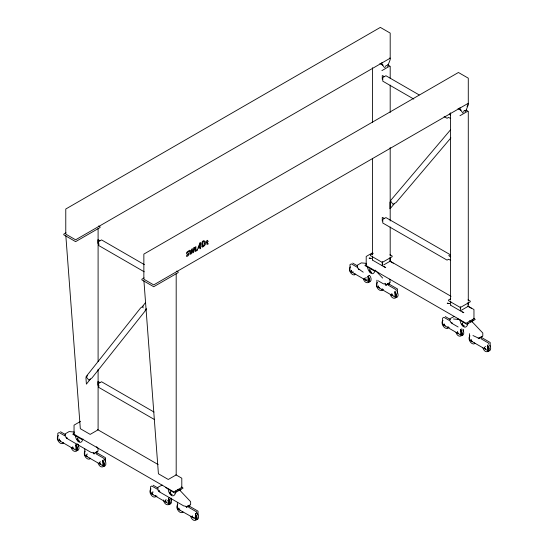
<?xml version="1.0" encoding="UTF-8"?>
<svg xmlns="http://www.w3.org/2000/svg" width="548" height="548" viewBox="0 0 548 548"><rect width="100%" height="100%" fill="white"/><g stroke="black" fill="none" stroke-linecap="round" stroke-linejoin="round"><path stroke-width="0.82" d="M77.693 438.79C78.398 436.9 76.391 439.455 77.59 440.277C77.7 441.729 80.919 441.263 78.926 440.935M462.464 323.587C463.176 321.697 461.169 324.252 462.361 325.074C462.478 326.526 465.697 326.06 463.704 325.731M387.546 66.418L390.19 59.698L390.19 33.086L380.339 27.4L65.774 209.014L65.774 234.126L75.624 239.812L390.19 58.198L389.792 57.972M467.067 106.627L467.882 104.552M465.636 111.504L468.28 104.778L468.28 78.172L458.429 72.487L143.857 254.101L143.857 279.206L153.714 284.898L468.28 103.284M198.397 247.675L199.993 244.093M77.042 449.401C75.131 452.682 77.96 447.428 75.98 446.216M103.346 465.841L103.62 463.594L102.908 461.759M103.976 464.951L103.14 466.115M155.844 495.385L155.358 496.262M170.373 491.926C170.805 490.707 169.079 493.111 170.223 493.762C170.216 495.084 173.161 494.789 171.887 494.556M169.661 502.879C167.75 506.153 170.579 500.899 168.599 499.687M195.965 519.312L196.335 517.942L195.526 515.236M196.595 518.422L195.759 519.586M369.914 269.78C370.133 268.534 368.646 271.397 370.023 271.993C370.838 273.164 372.866 272.493 370.784 272.034M369.201 280.727C367.29 284.008 370.119 278.754 368.14 277.535M382.038 289.392L382.312 288.782M395.505 297.167L395.875 295.79L395.067 293.084M396.266 296.667L395.485 297.776M447.997 326.711L447.291 327.718L447.956 327.183M448.682 327.088C445.928 331.773 439.585 323.19 443.017 320.32M461.82 334.198C459.909 337.479 462.738 332.225 460.758 331.006M488.124 350.638L488.494 349.261L487.686 346.555M488.885 350.138L488.104 351.247L489.343 350.535L488.72 350.727M82.96 438.941C80.823 446.867 75.234 439.291 75.329 435.139M176.011 491.679C173.908 499.879 168.674 494.419 168.209 489.35M180.196 490.227L181.059 488.768M375.188 270.15C373.078 278.274 367.42 270.671 367.475 266.438M468.17 323.005C466.156 331.677 460.115 324.896 460.108 319.936M472.123 321.95L473.219 320.094M95.119 452.847L94.181 453.97L93.585 453.717M97.222 451.627L96.195 452.778M187.738 506.318L186.71 507.469L186.142 506.619M189.841 505.105L188.902 506.222M387.278 284.172L386.655 285.111L385.888 285.166M389.381 282.953L388.354 284.104M479.897 337.643L479.274 338.582L478.507 338.637M482 336.424L480.973 337.575M87.522 375.688L85.92 377.702L86.392 384.004M145.562 302.565L142.151 306.866L140.685 307.853L86.057 376.675L88.824 380.086L90.29 379.1M86.591 383.874L90.489 378.969L91.954 377.983L146.576 309.161M145.11 310.147L146.234 308.736M382.942 64.849L382.689 65.171L379.901 63.561M461.032 109.936L460.772 110.258L457.991 108.648M395.868 296.872L395.3 297.434M488.487 350.343L487.919 350.912M450.641 129.684L390.354 200.815L392.978 204.322L394.444 203.472M390.909 201.048L389.991 202.13L389.991 208.726M390.19 208.61L394.642 203.356L396.115 202.507L450.874 137.904M66.308 437.701L66.842 437.188M93.242 453.251L93.77 452.737M158.927 491.172L159.461 490.659M385.402 284.57L385.929 284.063M59.259 438.969L59.259 440.318L60.424 440.989M59.444 439.517L59.444 440.208L60.047 440.558M66.596 437.599L66.548 437.982M62.952 442.517L62.739 442.791M67.63 438.174L67.048 438.434L66.555 437.914M63.575 443.024C59.958 445.908 55.101 438.071 58.389 435.441M77.871 439.051L77.871 440.126L78.809 440.661M72.726 446.743L72.726 448.093L73.891 448.764M72.911 447.291L72.911 447.983L73.507 448.326M76.391 450.908L77.275 448.949L76.768 446.832M85.173 451.073C82.207 453.86 86.92 461.402 90.502 458.573M86.194 454.518L86.194 455.868L87.358 456.539M86.379 455.066L86.379 455.758L86.974 456.1M93.523 453.148L93.475 453.532M89.879 458.066L89.673 458.34M89.858 458.683L90.338 458.238M99.846 462.841L99.846 463.533L100.442 463.875M350.398 266.849C347.432 269.637 352.145 277.178 355.734 274.343M351.419 270.294C350.556 271.287 352.323 273.247 353.309 271.89M351.576 270.856L351.576 271.548L352.172 271.897M358.748 268.924L359.098 269.712M355.111 273.842L354.899 274.116M359.789 269.5L358.81 269.486M370.078 270.342L370.078 271.418L371.017 271.959M364.886 278.069C363.982 279.158 365.961 281.103 366.907 279.549M365.043 278.631L365.043 279.322L365.639 279.672M377.332 282.398C374.366 285.186 379.079 292.728 382.662 289.892M152.474 492.145C151.255 491.83 151.515 494.776 153.043 494.46M152.063 492.988L152.063 493.68L152.659 494.029M378.353 285.844L378.353 287.186L379.517 287.864M378.51 286.405L378.51 287.097L379.106 287.447M159.208 491.07L159.167 491.453M155.543 496.604L156.022 496.159M156.194 496.495C152.577 499.379 147.72 491.542 151.008 488.912M385.682 284.474L385.634 284.85M382.271 289.255L381.833 289.666M382.018 290.002L382.497 289.556M388.792 283.631L388.792 283.158M170.49 492.522L170.49 493.597L171.421 494.138M165.53 500.762L165.53 501.454L166.126 501.804M391.82 293.618L391.82 294.961L392.985 295.632M391.971 294.18L391.971 294.872L392.574 295.214M177.792 504.544C174.826 507.332 179.539 514.873 183.121 512.044M178.812 507.989L178.812 509.339L179.977 510.01M178.997 508.537L178.997 509.229L179.593 509.578M182.498 511.537L182.292 511.811M192.28 515.764C191.375 516.86 193.355 518.805 194.3 517.244M192.464 516.312L192.464 517.004L193.06 517.353M444.038 323.765L444.038 325.115L445.202 325.786M444.195 324.334L444.195 325.019L444.791 325.368M451.367 322.395L451.326 322.779M447.702 327.93L448.182 327.485M462.697 323.82L462.697 324.896L463.629 325.43M457.505 331.54L457.505 332.889L458.669 333.561M457.662 332.109L457.662 332.794L458.258 333.143M461.169 335.705L462.053 333.746L460.546 329.855M469.951 335.869C466.978 338.657 471.698 346.199 475.28 343.37M470.972 339.315L470.972 340.664L472.136 341.336M471.129 339.876L471.129 340.568L471.725 340.918M478.301 337.945L478.253 338.322M474.657 342.863L474.452 343.137M481.404 337.109L481.404 336.63M484.432 347.09L484.432 348.432L485.603 349.11M484.59 347.651L484.59 348.343L485.192 348.692M143.323 306.079L142.343 306.736L143.268 307.873M66.013 232.838L63.787 234.126L63.787 234.811L75.624 241.641L100.079 227.523L100.079 226.838L98.599 225.982M381.874 70.644L389.792 66.068L387.484 64.582M99.88 240.873L98.407 241.723L98.407 245.346L144.22 271.794M384.251 76.699L382.778 77.542L382.778 81.172L413.809 99.085M144.103 277.925L141.877 279.206L141.877 279.898L153.714 286.727L178.169 272.609L178.169 271.918L176.689 271.068M198.328 247.641L199.931 246.716L199.931 244.059M450.703 118.464L448.524 117.43L447.052 118.279L444.099 116.573M459.964 115.724L467.882 111.155L466.149 110.038M99.88 382.716L98.407 383.566L98.407 387.189L154.563 419.61M384.251 218.536L382.778 219.385L382.778 223.015L447.052 260.122L448.524 259.273L450.703 260.3M80.522 421.405L74.042 425.152L74.042 434.297L173.88 491.94L181.799 487.364L181.799 478.219L175.887 474.801M372.681 252.731L366.201 256.471L366.201 265.622L466.04 323.265L473.958 318.689L473.958 309.545L468.047 306.127M373.263 253.279L370.434 254.909L370.434 255.594L382.264 262.424L392.169 256.711L392.169 256.026L389.95 254.745M371.455 258.396L369.126 258.163M372.414 256.265L372.613 259.951M74.179 433.071L72.761 434.228L81.967 439.551M366.331 264.396L364.92 265.554L374.126 270.87M383.669 264.937L390.19 261.177L451.031 296.304M77.131 444.044L76.042 444.668L75.782 450.12L57.814 439.743L57.814 433.317L59.163 432.536L65.739 436.338M369.29 275.363L368.201 275.993L367.941 281.446L349.973 271.068L349.973 264.636L351.323 263.862L357.899 267.664M105.154 458.964L104.065 459.587L104.065 458.464L96.016 453.819M450.648 298.77L448.524 299.996L448.524 300.681L460.354 307.51L470.259 301.797L470.259 301.105L468.04 299.825M449.545 303.482L447.216 303.25M450.504 301.352L450.703 305.031M461.06 310.428L468.28 306.264M452.34 323.032L451.429 322.964M169.75 497.516L168.661 498.146L168.4 503.591L150.433 493.221L150.433 486.788L151.782 486.008L158.358 489.809M461.909 328.834L460.82 329.464L460.56 334.917L442.592 324.539L442.592 318.114L443.935 317.333L450.518 321.135M462.437 334.52L461.642 334.828M369.167 281.706L369.797 281.514L368.551 282.227L369.434 280.275L367.927 276.384M383.525 289.584L382.045 289.714M395.957 296.906L396.526 296.728M396.101 297.256L396.725 297.057M396.307 297.564C398.889 297.043 398.197 293.523 397.142 291.892M449.209 327.505L447.737 327.636M77.008 450.381L77.638 450.189M77.22 450.696C80.227 449.908 78.844 445.688 77.371 444.017M461.786 335.177L462.409 334.986M461.991 335.492C464.574 334.965 463.889 331.444 462.827 329.814M478.712 338.657L478.363 338.513M100.558 461.82C98.729 461.861 99.428 464.546 100.825 464.314M103.942 465.93L104.565 465.738L103.325 466.451L104.209 464.499L102.702 460.608M159.564 491.809L159.173 491.385M159.865 491.892L159.269 491.638M157.05 496.18L155.577 496.31M166.243 499.742C164.421 499.783 165.112 502.468 166.51 502.235M169.483 503.502L170.051 503.331M169.627 503.852L170.257 503.66L169.01 504.379L169.894 502.42L168.387 498.529M196.561 519.401L197.184 519.209L195.944 519.929L196.828 517.97L195.314 514.079M196.766 519.716C199.773 518.929 198.397 514.709 196.917 513.038M366.571 263.389L361.317 262.882L357.358 265.17L357.358 266.992M454.326 316.395L449.977 318.641L449.977 319.724M453.511 318.984L458.751 319.491M74.412 432.064L69.164 431.557L65.198 433.845L65.198 435.667M162.167 485.069L157.817 487.316L157.817 488.398M370.969 258.492L369.325 258.053M365.783 277.596L366.406 277.863M368.585 281.939C372.298 282.432 371.345 276.993 369.523 275.343M449.059 303.578L447.415 303.133M485.336 346.617L485.747 346.726M488.131 350.96C491.289 351.569 491.145 347.083 489.761 345.363M87.091 454.045L87.502 454.155M89.893 458.388L90.687 458.471M103.353 466.163C107.072 466.656 106.12 461.217 104.298 459.567M152.776 491.967L153.187 492.083M169.044 504.085C172.202 504.694 172.051 500.208 170.668 498.488M202.685 247.032C211.042 241.572 199.006 236.4 202.623 246.99M386.765 65.37L385.847 65.76L385.566 67.123M464.855 110.456L463.779 111.073L463.779 112.319M419.165 94.927L385.915 75.734L384.443 76.583L382.264 75.556L382.264 79.179M449.381 114.073L450.703 114.833M448.723 255.532L450.703 256.676M393.279 263.191L389.991 261.293L390.19 257.382L390.19 261.177M471.369 308.277L468.081 306.38L468.081 302.578M473.821 318.278L475.239 319.443L466.745 324.348L457.539 318.683M383.778 266.397L385.751 267.534M462.526 311.86L463.841 312.62M372.414 260.06L385.559 267.65M450.504 305.147L463.642 312.737M472.273 319.662L473.267 320.238M469.574 320.731L470.992 321.895L470.547 321.635M352.665 263.088L357.7 265.992M388.943 284.028L397.567 289.008L397.567 293.029M445.284 316.559L450.312 319.463M481.562 337.5L490.186 342.479L490.186 346.5M388.176 285.138L396.218 289.782L396.218 290.913M480.795 338.616L488.837 343.26L488.837 344.384M357.844 268.431L363.221 272.178M450.134 321.717L452.771 323.875L458.121 326.971M378.079 280.754L383.429 283.843L384.628 283.891L386.224 284.809L390.183 282.528L389.792 279.138M472.972 335.54L478.836 338.287L482.802 335.999L482.802 333.02L471.403 320.964M144.398 264.65L101.551 239.908L100.079 240.757L97.9 239.729L97.9 243.353L99.222 244.12M154.009 412.041L101.551 381.75L100.079 382.6L97.9 381.572L97.9 385.196L99.222 385.956M97.489 429.543L158.139 464.553M181.662 486.953L183.08 488.117L174.586 493.022L165.38 487.357M177.415 489.405L178.833 490.57L177.374 489.727M175.566 490.967L176.559 491.542M60.506 431.762L65.541 434.667M96.784 452.703L105.408 457.683L105.408 461.704M153.125 485.233L158.16 488.138M188.683 505.763L198.027 511.154L198.027 515.175M188.635 507.29L196.677 511.935L196.677 513.065L195.588 513.688L195.588 518.99L177.367 508.77L177.367 502.338M65.685 437.105L67.993 439.078L91.269 452.525L92.468 452.566L94.064 453.491L98.023 451.203L98.023 448.223L96.585 446.702M157.982 490.392L160.612 492.556L183.888 505.996L185.087 506.044L186.683 506.962L190.642 504.674L190.642 501.694L179.244 489.638M187.697 505.653L188.108 506.167M465.047 110.566L465.273 111.059M462.848 113.018L459.964 109.127L459.964 107.627M375.346 270.328L382.689 278.089M387.361 283.597L387.648 284.015M385.915 285.179L385.086 283.268M384.511 67.712L381.874 64.041L381.874 62.541M487.542 345.247C492.57 350.939 485.309 355.138 482.891 347.932M460.608 329.697C465.642 335.397 458.375 339.589 455.963 332.383M394.923 291.776C399.951 297.468 392.69 301.667 390.272 294.461M394.855 291.933L396.368 295.824M367.989 276.226C373.024 281.919 365.756 286.118 363.345 278.911M195.383 513.928C200.41 519.62 193.149 523.813 190.731 516.606M188.827 505.345L189.533 506.77M168.448 498.379C174.011 505.379 164.715 507.667 163.475 499.954M102.764 460.45C107.798 466.149 100.531 470.342 98.119 463.135M96.208 451.874L96.914 453.299M75.836 444.908C80.864 450.6 73.596 454.792 71.185 447.586M75.768 445.058L76.871 446.976M488.104 346.315L488.885 348.336M481.082 336.815L481.692 338.095M370.037 270.938L370.229 271.349M167.236 500.468L167.448 501.023M77.857 439.599L78.056 440.01M388.539 283.501L389.073 284.624M143.925 280.747L158.413 473.787L168.263 479.473L176.189 474.897L176.189 273.459M65.835 235.661L80.323 428.7L90.18 434.386L98.099 429.817L98.099 369.215M487.747 345.014L487.494 350.467L469.526 340.089L469.526 333.664M468.28 111.381L468.28 301.105M468.28 302.462L468.28 304.743M463.252 329.341L463.252 330.951M460.553 306.921L460.553 308.442M460.354 307.038L460.354 310.832M450.703 301.236L450.703 302.756M450.504 112.833L450.504 299.996M450.196 113.566L450.196 115.018M450.196 256.861L450.196 254.683L385.915 217.577L384.443 218.426L382.264 217.392L382.264 221.022M395.129 291.543L394.875 296.995L376.908 286.618L376.908 280.186M390.19 66.301L390.19 78.261M390.19 85.098L390.19 112.45M390.19 147.487L390.19 220.988M390.19 226.968L390.19 256.026M382.463 261.841L382.463 264.115M382.264 261.951L382.264 265.753M372.414 67.747L372.414 122.444M372.414 158.338L372.414 254.909M171.092 498.022L171.092 500.434M102.969 460.217L102.716 465.67L84.748 455.292L84.748 448.867M98.099 228.372L98.099 361.529M78.474 444.544L78.474 446.154M206.76 242.285L206.993 244.442L208.267 243.963C208.343 242.976 206.767 244.127 207.507 241.915L208.226 241.517C207.726 241.394 207.781 239.476 206.815 240.688L206.356 242.538L206.815 242.312M195.136 249.217L195.156 251.559L197.581 250.162L197.547 249.381L195.848 250.415L195.924 246.675L195.102 247.148L195.136 249.217M204.568 243.202C201.883 253.84 202.438 235.243 204.568 243.202M189.039 253.895C189.403 255.169 185.93 257.724 186.45 255.738L188.217 254.45L186.546 253.909L186.594 252.491L188.786 250.833L188.731 251.676C185.676 252.977 188.389 252.655 189.039 253.895M193.821 247.888L193.184 251.758L192.471 248.724L191.588 249.176C189.909 258.697 192.04 248.258 189.238 250.532L190.444 254.286L191.231 253.827L191.944 250.176L192.711 252.909L193.54 252.498L194.704 247.436L193.821 247.888M200.041 242.826L197.712 248.662L199.931 247.381L199.993 248.826L200.623 248.47L200.623 247.059L201.308 246.655C200.136 246.648 201.712 241.764 200.041 242.826"/></g></svg>
